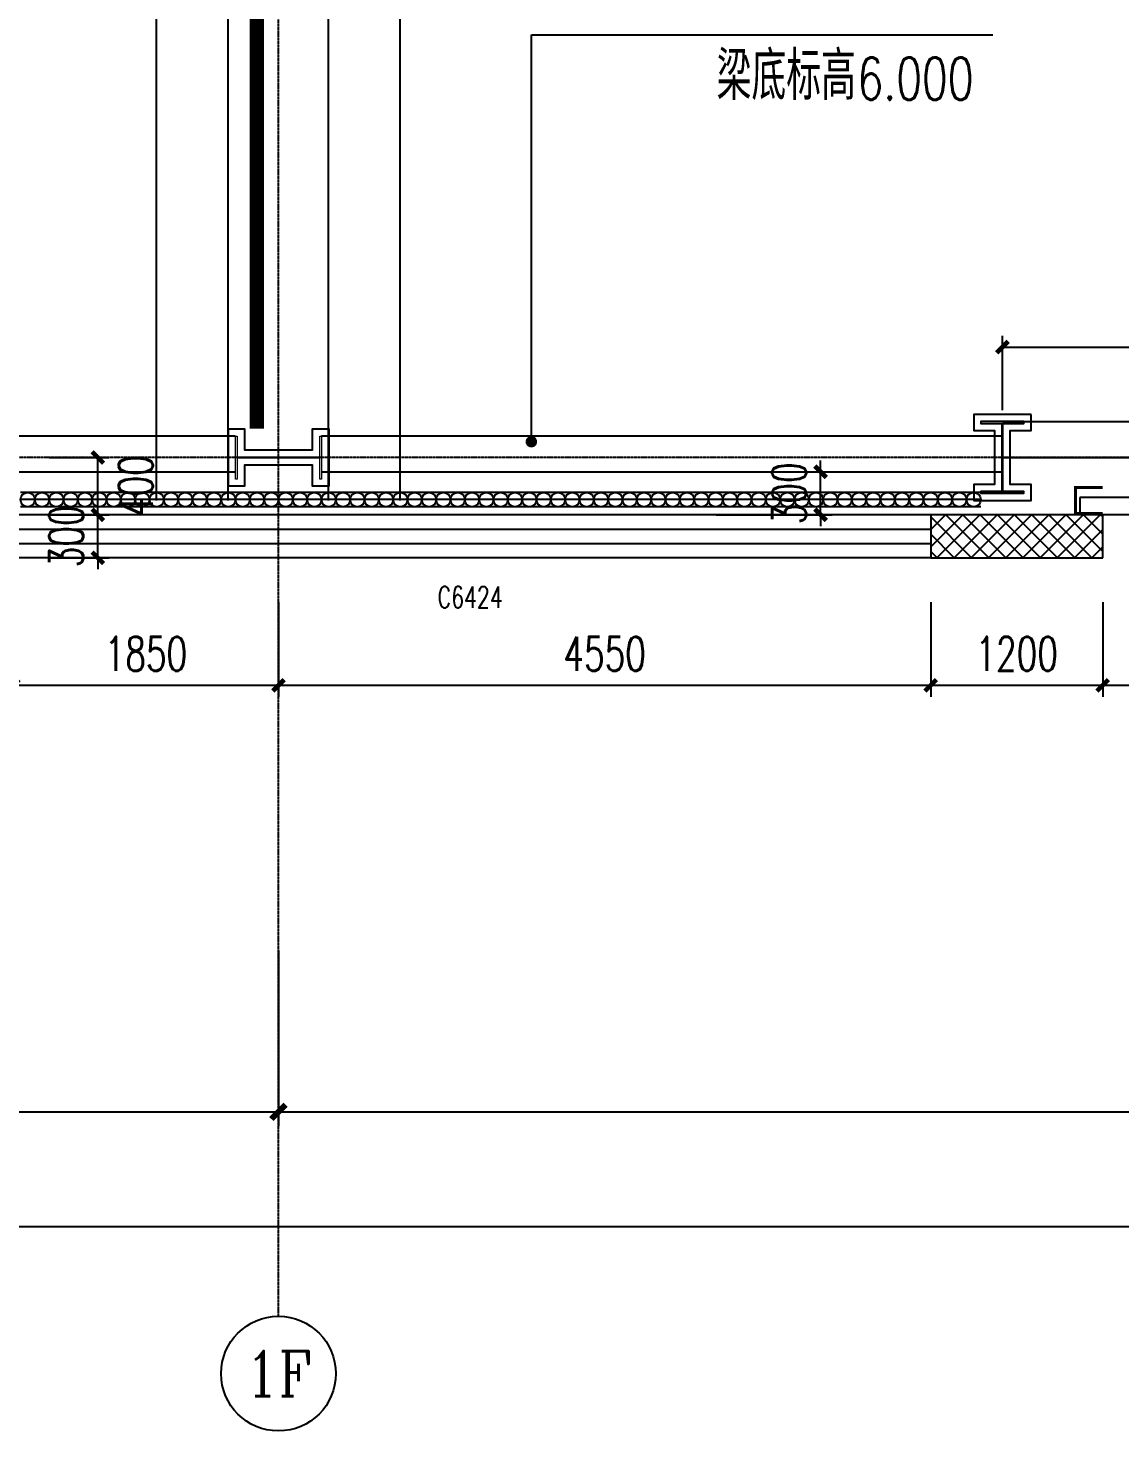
# Model space of a CAD drawing. Extents: x -954573 to 446329, y 489853 to 1226784.
# Drawn here: x -212201 to -204584, y 735026 to 744817 of the extents above; entities that cross this region are included whole.
import ezdxf
from ezdxf.enums import TextEntityAlignment as Align

# ---------------------------------------------------------------- set-up
doc = ezdxf.new("R2010")
doc.units = 0
doc.header["$LTSCALE"] = 10
doc.header["$MEASUREMENT"] = 0
for name, pattern in [('10平面$0$10平面$0$DASH', [0.35, 0.25, -0.1]), ('10平面$0$CENTER', [2, 1.25, -0.25, 0.25, -0.25]), ('10平面$0$DOTE', [2.42, 2, -0.2, 0.02, -0.2]), ('10平面$1$DASH', [0.35, 0.25, -0.1])]:
    doc.linetypes.add(name, pattern=pattern)
doc.layers.get('Defpoints').update_dxf_attribs({"color": 210})
for name, color, linetype in [('10平面$0$10平面$0$WINDOW', 8, 'Continuous'), ('10平面$0$A-AXIS-D', 8, 'Continuous'), ('10平面$0$A-AXIS-DOTE', 8, '10平面$0$DOTE'), ('10平面$0$A-AXIS-DP', 8, 'Continuous'), ('10平面$0$A-AXIS-SYMB', 8, 'Continuous'), ('10平面$0$A-HATCH-2', 8, 'Continuous'), ('10平面$0$A-HRAIL', 8, 'Continuous'), ('10平面$0$A-SFCE', 8, 'Continuous'), ('10平面$0$A-WINDOW', 8, 'Continuous'), ('10平面$0$AS-WALL', 8, 'Continuous'), ('10平面$0$DIM_SYMB', 8, 'Continuous'), ('10平面$0$PUB_HATCH', 8, 'Continuous'), ('10平面$0$PUB_TEXT', 8, 'Continuous'), ('10平面$0$建-窗', 8, 'Continuous'), ('10平面$0$建-门窗编号', 8, 'Continuous'), ('A-LIN-V', 9, 'Continuous')]:
    doc.layers.add(name, color=color, linetype=linetype)
doc.layers.add('10平面$0$S-col', color=2, linetype='Continuous', lineweight=0)
doc.layers.add('10平面$0$柱间支撑', color=6, linetype='10平面$0$CENTER', lineweight=0)
doc.styles.add('10平面$0$_TCH_AXIS', font='COMPLEX', dxfattribs={"bigfont": 'GBCBIG'})
doc.styles.add('10平面$0$_TCH_DIM', font='SIMPLEX', dxfattribs={"bigfont": 'GBCBIG'})
doc.styles.add('10平面$0$_TCH_DIM_T3', font='SIMPLEX', dxfattribs={"width": 0.705882, "bigfont": 'GBCBIG'})
doc.styles.add('10平面$0$A-WIN-LABEL', font='SIMPLEX', dxfattribs={"bigfont": 'GBCBIG'})
doc.dimstyles.new('10平面$0$_TCH_ARCH&&100', dxfattribs={"dimtxt": 297.5, "dimasz": 100, "dimexe": 100, "dimexo": 100, "dimgap": 126.25, "dimtad": 1, "dimdec": 0, "dimzin": 0, "dimdsep": 46, "dimtxsty": '10平面$0$_TCH_DIM_T3', "dimblk": '10平面$0$_ArchTick', "dimcen": 0.09, "dimclrt": 7, "dimazin": 2, "dimtfac": 1, "dimtdec": 0, "dimtix": 1, "dimtmove": 2, "dimatfit": 3, "dimfxl": 0, "dimtolj": 1, "dimtzin": 0, "dimarcsym": 0})
doc.dimstyles.new('10平面$0$_TCH_ARCH&&80', dxfattribs={"dimtxt": 238, "dimasz": 80, "dimexe": 80, "dimexo": 80, "dimgap": 101, "dimtad": 1, "dimdec": 0, "dimzin": 0, "dimdsep": 46, "dimtxsty": '10平面$0$_TCH_DIM_T3', "dimblk": '10平面$0$_ArchTick', "dimcen": 0.09, "dimclrt": 7, "dimazin": 2, "dimtfac": 1, "dimtdec": 0, "dimtix": 1, "dimtmove": 2, "dimatfit": 3, "dimfxl": 0, "dimtolj": 1, "dimtzin": 0, "dimarcsym": 0})
pattern_1 = [(45, (60, 0), (-60.000061, 60.000061), []), (135, (60, 0), (-60.000061, -60.000061), [])]

# ---------------------------------------------------------------- blocks, each defined once
blk = doc.blocks.new('10平面$0$_ArchTick')
at = {"color": 0, "linetype": 'ByBlock', "const_width": 0.4}
blk.add_lwpolyline([(-0.5, -0.5), (0.5, 0.5)], dxfattribs=at)
blk = doc.blocks.new('*D3052')
at = {"layer": '10平面$0$A-AXIS-D', "color": 0, "lineweight": -2}
for p, q in [((-6217.8, -66440), (-6217.8, -67666.7)), ((10282.2, -66440), (10282.2, -67666.7)), ((-6217.8, -67566.7), (10282.2, -67566.7))]:
    blk.add_line(p, q, dxfattribs=at)
at = {"layer": 'Defpoints', "color": 0}
for p in [(-6217.8, -66340), (10282.2, -66340), (10282.2, -67566.7)]:
    blk.add_point(p, dxfattribs=at)
at = {"layer": '10平面$0$A-AXIS-D', "color": 0, "lineweight": -2, "xscale": 100, "yscale": 100, "zscale": 100, "rotation": 180}
blk.add_blockref('10平面$0$_ArchTick', (-6217.8, -67566.7), dxfattribs=at)
at = {"layer": '10平面$0$A-AXIS-D', "color": 0, "lineweight": -2, "xscale": 100, "yscale": 100, "zscale": 100}
blk.add_blockref('10平面$0$_ArchTick', (10282.2, -67566.7), dxfattribs=at)
at = {"layer": '10平面$0$A-AXIS-D', "color": 7, "insert": (2032.2, -67291.7), "char_height": 297.5, "attachment_point": 5, "style": '10平面$0$_TCH_DIM_T3'}
blk.add_mtext('\\A1;16500', dxfattribs=at)
blk = doc.blocks.new('*D3053')
at = {"layer": '10平面$0$A-AXIS-D', "color": 0, "lineweight": -2}
for p, q in [((10282.2, -66440), (10282.2, -67666.7)), ((26782.2, -66440), (26782.2, -67666.7)), ((10282.2, -67566.7), (26782.2, -67566.7))]:
    blk.add_line(p, q, dxfattribs=at)
at = {"layer": 'Defpoints', "color": 0}
for p in [(10282.2, -66340), (26782.2, -66340), (26782.2, -67566.7)]:
    blk.add_point(p, dxfattribs=at)
at = {"layer": '10平面$0$A-AXIS-D', "color": 0, "lineweight": -2, "xscale": 100, "yscale": 100, "zscale": 100, "rotation": 180}
blk.add_blockref('10平面$0$_ArchTick', (10282.2, -67566.7), dxfattribs=at)
at = {"layer": '10平面$0$A-AXIS-D', "color": 0, "lineweight": -2, "xscale": 100, "yscale": 100, "zscale": 100}
blk.add_blockref('10平面$0$_ArchTick', (26782.2, -67566.7), dxfattribs=at)
at = {"layer": '10平面$0$A-AXIS-D', "color": 7, "insert": (18532.2, -67291.7), "char_height": 297.5, "attachment_point": 5, "style": '10平面$0$_TCH_DIM_T3'}
blk.add_mtext('\\A1;16500', dxfattribs=at)
blk = doc.blocks.new('*D3061')
at = {"layer": '10平面$0$A-AXIS-D', "color": 0, "lineweight": -2}
for p, q in [((-33817.8, -66540), (-33817.8, -68466.7)), ((92682.2, -66540), (92682.2, -68466.7)), ((-33817.8, -68366.7), (92682.2, -68366.7))]:
    blk.add_line(p, q, dxfattribs=at)
at = {"layer": 'Defpoints', "color": 0}
for p in [(-33817.8, -66440), (92682.2, -66440), (92682.2, -68366.7)]:
    blk.add_point(p, dxfattribs=at)
at = {"layer": '10平面$0$A-AXIS-D', "color": 0, "lineweight": -2, "xscale": 100, "yscale": 100, "zscale": 100, "rotation": 180}
blk.add_blockref('10平面$0$_ArchTick', (-33817.8, -68366.7), dxfattribs=at)
at = {"layer": '10平面$0$A-AXIS-D', "color": 0, "lineweight": -2, "xscale": 100, "yscale": 100, "zscale": 100}
blk.add_blockref('10平面$0$_ArchTick', (92682.2, -68366.7), dxfattribs=at)
at = {"layer": '10平面$0$A-AXIS-D', "color": 7, "insert": (29432.2, -68091.7), "char_height": 297.5, "attachment_point": 5, "style": '10平面$0$_TCH_DIM_T3'}
blk.add_mtext('\\A1;126500', dxfattribs=at)
blk = doc.blocks.new('*D3185')
at = {"layer": '10平面$0$A-AXIS-DP', "color": 0, "lineweight": -2}
for p, q in [((15332.2, -62670), (15332.2, -62150)), ((18532.2, -62670), (18532.2, -62150)), ((15332.2, -62230), (18532.2, -62230))]:
    blk.add_line(p, q, dxfattribs=at)
at = {"layer": 'Defpoints', "color": 0}
for p in [(18532.2, -62230), (15332.2, -62750), (18532.2, -62750)]:
    blk.add_point(p, dxfattribs=at)
at = {"layer": '10平面$0$A-AXIS-DP', "color": 0, "lineweight": -2, "xscale": 80, "yscale": 80, "zscale": 80, "rotation": 180}
blk.add_blockref('10平面$0$_ArchTick', (15332.2, -62230), dxfattribs=at)
at = {"layer": '10平面$0$A-AXIS-DP', "color": 0, "lineweight": -2, "xscale": 80, "yscale": 80, "zscale": 80}
blk.add_blockref('10平面$0$_ArchTick', (18532.2, -62230), dxfattribs=at)
at = {"layer": '10平面$0$A-AXIS-DP', "color": 7, "insert": (16932.2, -62010), "char_height": 238, "attachment_point": 5, "style": '10平面$0$_TCH_DIM_T3'}
blk.add_mtext('\\A1;3200', dxfattribs=at)
blk = doc.blocks.new('10平面$0$10平面$0$$DorLib2D$00000126')
at = {"color": 0, "linetype": 'Continuous'}
for p, q in [((-0.532, 0.5), (-0.532, 0.9)), ((0.532, 0.9), (0.532, 0.5))]:
    blk.add_line(p, q, dxfattribs=at)
at = {"color": 0, "linetype": '10平面$0$10平面$0$DASH'}
for p, q in [((-0.532, 0.9), (0.532, 0.9)), ((-0.532, 0.5), (0.532, 0.5))]:
    blk.add_line(p, q, dxfattribs=at)
blk = doc.blocks.new('10平面$0$DOOR2DLIB$SYSLIB$00000123')
at = {"color": 0}
for p, q in [((0.475, -0.0014), (0.475, 0.7521)), ((0.475, 0.7521), (0.5, 0.7521)), ((0.5, -0.0014), (0.5, 0.7521)), ((-0.5, 0), (-0.5, 0.252)), ((-0.475, 0.252), (-0.5, 0.252)), ((-0.475, 0), (-0.475, 0.252)), ((-0.475, 0), (-0.5, 0)), ((0.475, -0.0014), (0.5, -0.0014))]:
    blk.add_line(p, q, dxfattribs=at)
for centre, radius, start, end in [((0.5046, -0.0019), 0.7546, 92.24927, 179.72377), ((-0.5008, 0.0026), 0.2508, 359.78987, 84.09744)]:
    blk.add_arc(centre, radius, start, end, dxfattribs=at)
blk = doc.blocks.new('10平面$0$G$C325EBD4F')
at = {"layer": '10平面$0$PUB_HATCH'}
h = blk.add_hatch(dxfattribs=at)
h.set_pattern_fill('多孔材料', color=256, scale=30, style=0)
h.set_pattern_definition(pattern_1)
h.paths.add_polyline_path([(3700, -50), (3700, 250), (3400, 250)])
h = blk.add_hatch(dxfattribs=at)
h.set_pattern_fill('多孔材料', color=256, scale=30, style=0)
h.set_pattern_definition(pattern_1)
h.paths.add_polyline_path([(3700, -50), (3400, 250), (3400, -300), (3700, -600)])
h = blk.add_hatch(dxfattribs=at)
h.set_pattern_fill('多孔材料', color=256, scale=30, style=0)
h.set_pattern_definition(pattern_1)
h.paths.add_polyline_path([(5500, 250), (5200, 250), (5200, -50)])
h = blk.add_hatch(dxfattribs=at)
h.set_pattern_fill('多孔材料', color=256, scale=30, style=0)
h.set_pattern_definition(pattern_1)
h.paths.add_polyline_path([(5500, 250), (5200, -50), (5200, -600), (5500, -300)])
h = blk.add_hatch(dxfattribs=at)
h.set_pattern_fill('多孔材料', color=256, scale=30, style=0)
h.set_pattern_definition(pattern_1)
h.paths.add_polyline_path([(3700, -600), (3400, -300), (2500, -300), (2500, -600)])
h = blk.add_hatch(dxfattribs=at)
h.set_pattern_fill('多孔材料', color=256, scale=30, style=0)
h.set_pattern_definition(pattern_1)
h.paths.add_polyline_path([(6400, -300), (5500, -300), (5200, -600), (6400, -600)])
at = {"layer": '10平面$0$10平面$0$WINDOW'}
blk.add_line((5200, -50), (3700, -50), dxfattribs=at)
at = {"layer": '10平面$0$AS-WALL'}
for p, q in [((3700, 250), (3400, 250)), ((3400, 250), (3400, -300)), ((3700, -50), (3700, 250)), ((5500, 250), (5200, 250)), ((5200, 250), (5200, -50)), ((5500, 250), (5500, -300)), ((3700, -50), (3700, -600)), ((5200, -50), (5200, -600)), ((3400, -300), (2500, -300)), ((2500, -600), (2500, -300)), ((6400, -300), (5500, -300)), ((6400, -600), (6400, -300)), ((3700, -600), (2500, -600)), ((6400, -600), (5200, -600))]:
    blk.add_line(p, q, dxfattribs=at)
at = {"layer": '10平面$0$10平面$0$WINDOW', "zscale": 300}
for name, p, xscale, yscale, rotation in [('10平面$0$DOOR2DLIB$SYSLIB$00000123', (4450, 100), -1500, 1500, 180.0000000000445), ('10平面$0$10平面$0$$DorLib2D$00000126', (0, -450), 5000, -300, 180.0000000000008)]:
    blk.add_blockref(name, p, dxfattribs=dict(at, xscale=xscale, yscale=yscale, rotation=rotation))
blk = doc.blocks.new('10平面$0$_FZH')
at = {"layer": '10平面$0$A-HATCH-2'}
blk.add_lwpolyline([(-0.437, -0.25), (-0.437, 0.25), (-0.297, 0.25), (-0.297, 0.067), (0.298, 0.067), (0.298, 0.25), (0.438, 0.25), (0.438, -0.25), (0.298, -0.25), (0.298, -0.068), (-0.297, -0.068), (-0.297, -0.25)], close=True, dxfattribs=at)
at = {"layer": '10平面$0$S-col'}
blk.add_lwpolyline([(-0.375, -0.188), (-0.375, 0.187), (-0.36, 0.187), (-0.36, 0.005), (0.36, 0.005), (0.36, 0.187), (0.375, 0.187), (0.375, -0.188), (0.36, -0.188), (0.36, -0.005), (-0.36, -0.005), (-0.36, -0.188)], close=True, dxfattribs=at)
blk = doc.blocks.new('10平面$0$342343243')
at = {"layer": '10平面$0$A-AXIS-DP', "color": 5}
blk.add_lwpolyline([(-155704.2, 832070), (-155404.2, 832070), (-155404.2, 832058), (-155550.2, 832058), (-155550.2, 831582), (-155404.2, 831582), (-155404.2, 831570), (-155704.2, 831570), (-155704.2, 831582), (-155558.2, 831582), (-155558.2, 832058), (-155704.2, 832058), (-155704.2, 832070)], close=True, dxfattribs=at)
at = {"layer": '10平面$0$A-HATCH-2'}
blk.add_lwpolyline([(-155754.2, 832120), (-155354.2, 832120), (-155354.2, 832008), (-155500.2, 832008), (-155500.2, 831632), (-155354.2, 831632), (-155354.2, 831520), (-155754.2, 831520), (-155754.2, 831632), (-155608.2, 831632), (-155608.2, 832008), (-155754.2, 832008)], close=True, dxfattribs=at)
blk = doc.blocks.new('10平面$0$w4234324')
at = {"xscale": 800.0000000000005, "yscale": 800.0000000000005, "zscale": 800.0000000000005}
blk.add_blockref('10平面$0$_FZH', (-210454.2, 741820), dxfattribs=at)
blk.add_blockref('10平面$0$_FZH', (-210454.2, 741820), dxfattribs=at)
at = {"layer": '10平面$0$A-AXIS-DP', "xscale": -1}
blk.add_blockref('10平面$0$342343243', (-360958.4, -90000), dxfattribs=at)
blk = doc.blocks.new('*D3374')
at = {"layer": '10平面$0$A-AXIS-DP', "color": 0, "lineweight": -2}
for p, q in [((-206672, 741720), (-206672, 741800)), ((-207400, 741720), (-206592, 741720)), ((-206672, 741420), (-206672, 741720)), ((-207400, 741420), (-206592, 741420)), ((-206672, 741420), (-206672, 741340))]:
    blk.add_line(p, q, dxfattribs=at)
at = {"layer": 'Defpoints', "color": 0}
for p in [(-207480, 741720), (-206672, 741720), (-207480, 741420)]:
    blk.add_point(p, dxfattribs=at)
at = {"layer": '10平面$0$A-AXIS-DP', "color": 0, "lineweight": -2, "xscale": 80, "yscale": 80, "zscale": 80}
for p, rotation in [((-206672, 741720), 270), ((-206672, 741420), 90)]:
    blk.add_blockref('10平面$0$_ArchTick', p, dxfattribs=dict(at, rotation=rotation))
at = {"layer": '10平面$0$A-AXIS-DP', "color": 7, "insert": (-206892, 741570), "char_height": 238, "attachment_point": 5, "rotation": 90, "style": '10平面$0$_TCH_DIM_T3'}
blk.add_mtext('\\A1;300', dxfattribs=at)
blk = doc.blocks.new('10平面$0$23124232432')
at = {"layer": '10平面$0$柱间支撑', "const_width": 100}
blk.add_lwpolyline([(-210604.2, 750620), (-210604.2, 742020)], dxfattribs=at)
blk = doc.blocks.new('10平面$0$3333')
at = {"layer": '10平面$0$A-SFCE', "const_width": 20}
blk.add_lwpolyline([(-227064.2, 766320), (-227064.2, 766510), (-227244.2, 766510), (-227244.2, 766320)], dxfattribs=at)
blk = doc.blocks.new('10平面$0$99平面图例外参$0$$LinePat$圆环')
for points in [[(0, 150), (300, 150)], [(0, 0), (300, 0)], [(0, -150), (300, -150)]]:
    blk.add_lwpolyline(points)
at = {"color": 0}
blk.add_circle((150, 0), 150, dxfattribs=at)
blk = doc.blocks.new('10平面$0$34242343243')
at = {"layer": '10平面$0$A-HRAIL', "xscale": 0.3333333334243607, "yscale": 0.3333333334243607, "zscale": 0.3333333334243607, "rotation": 180}
for p in [(-212154.2, 741526), (-212054.2, 741526), (-211954.2, 741526), (-211854.2, 741526), (-211754.2, 741526), (-211654.2, 741526), (-211554.2, 741526), (-211454.2, 741526), (-211354.2, 741526), (-211254.2, 741526), (-211154.2, 741526), (-211054.2, 741526), (-210954.2, 741526), (-210854.2, 741526), (-210754.2, 741526), (-210654.2, 741526), (-210554.2, 741526), (-210454.2, 741526), (-210354.2, 741526), (-210254.2, 741526), (-210154.2, 741526), (-210054.2, 741526), (-209954.2, 741526), (-209854.2, 741526), (-209754.2, 741526), (-209654.2, 741526), (-209554.2, 741526), (-209454.2, 741526), (-209354.2, 741526), (-209254.2, 741526), (-209154.2, 741526), (-209054.2, 741526), (-208954.2, 741526), (-208854.2, 741526), (-208754.2, 741526), (-208654.2, 741526), (-208554.2, 741526), (-208454.2, 741526), (-208354.2, 741526), (-208254.2, 741526), (-208154.2, 741526), (-208054.2, 741526), (-207954.2, 741526), (-207854.2, 741526), (-207754.2, 741526), (-207654.2, 741526), (-207554.2, 741526), (-207454.2, 741526), (-207354.2, 741526), (-207254.2, 741526), (-207154.2, 741526), (-207054.2, 741526), (-206954.2, 741526), (-206854.2, 741526), (-206754.2, 741526), (-206654.2, 741526), (-206554.2, 741526), (-206454.2, 741526), (-206354.2, 741526), (-206254.2, 741526), (-206154.2, 741526), (-206054.2, 741526), (-205954.2, 741526), (-205854.2, 741526), (-205754.2, 741526), (-205654.2, 741526), (-205554.2, 741526)]:
    blk.add_blockref('10平面$0$99平面图例外参$0$$LinePat$圆环', p, dxfattribs=at)
at = {"layer": '10平面$0$A-SFCE', "xscale": -1.000000000000009, "rotation": 90}
blk.add_blockref('10平面$0$3333', (561615.8, 514365.8), dxfattribs=at)
blk = doc.blocks.new('*D3846')
at = {"layer": '10平面$0$A-AXIS-DP', "color": 0, "lineweight": -2}
for p, q in [((-211714.8, 741420), (-211714.8, 741500)), ((-212054.2, 741420), (-211634.8, 741420)), ((-211714.8, 741120), (-211714.8, 741420)), ((-212054.2, 741120), (-211634.8, 741120)), ((-211714.8, 741120), (-211714.8, 741040))]:
    blk.add_line(p, q, dxfattribs=at)
at = {"layer": 'Defpoints', "color": 0}
for p in [(-212134.2, 741420), (-211714.8, 741420), (-212134.2, 741120)]:
    blk.add_point(p, dxfattribs=at)
at = {"layer": '10平面$0$A-AXIS-DP', "color": 0, "lineweight": -2, "xscale": 80, "yscale": 80, "zscale": 80}
for p, rotation in [((-211714.8, 741420), 270), ((-211714.8, 741120), 90)]:
    blk.add_blockref('10平面$0$_ArchTick', p, dxfattribs=dict(at, rotation=rotation))
at = {"layer": '10平面$0$A-AXIS-DP', "color": 7, "insert": (-211934.8, 741270), "char_height": 238, "attachment_point": 5, "rotation": 90, "style": '10平面$0$_TCH_DIM_T3'}
blk.add_mtext('\\A1;300', dxfattribs=at)
blk = doc.blocks.new('*D3847')
at = {"layer": '10平面$0$A-AXIS-DP', "color": 0, "lineweight": -2}
for p, q in [((-212054.2, 741820), (-211634.8, 741820)), ((-211714.8, 741420), (-211714.8, 741820)), ((-212054.2, 741420), (-211634.8, 741420))]:
    blk.add_line(p, q, dxfattribs=at)
at = {"layer": 'Defpoints', "color": 0}
for p in [(-212134.2, 741820), (-211714.8, 741820), (-212134.2, 741420)]:
    blk.add_point(p, dxfattribs=at)
at = {"layer": '10平面$0$A-AXIS-DP', "color": 0, "lineweight": -2, "xscale": 80, "yscale": 80, "zscale": 80}
for p, rotation in [((-211714.8, 741820), 90), ((-211714.8, 741420), 270)]:
    blk.add_blockref('10平面$0$_ArchTick', p, dxfattribs=dict(at, rotation=rotation))
at = {"layer": '10平面$0$A-AXIS-DP', "color": 7, "insert": (-211450, 741620), "char_height": 238, "attachment_point": 5, "rotation": 90, "style": '10平面$0$_TCH_DIM_T3'}
blk.add_mtext('\\A1;400', dxfattribs=at)
blk = doc.blocks.new('*D4233')
at = {"layer": '10平面$0$A-AXIS-DP', "color": 0, "lineweight": -2}
for p, q in [((-212304.2, 740810), (-212304.2, 740150)), ((-210454.2, 740810), (-210454.2, 740150)), ((-212304.2, 740230), (-210454.2, 740230))]:
    blk.add_line(p, q, dxfattribs=at)
at = {"layer": 'Defpoints', "color": 0}
for p in [(-212304.2, 740890), (-210454.2, 740890), (-210454.2, 740230)]:
    blk.add_point(p, dxfattribs=at)
at = {"layer": '10平面$0$A-AXIS-DP', "color": 0, "lineweight": -2, "xscale": 80, "yscale": 80, "zscale": 80, "rotation": 180}
blk.add_blockref('10平面$0$_ArchTick', (-212304.2, 740230), dxfattribs=at)
at = {"layer": '10平面$0$A-AXIS-DP', "color": 0, "lineweight": -2, "xscale": 80, "yscale": 80, "zscale": 80}
blk.add_blockref('10平面$0$_ArchTick', (-210454.2, 740230), dxfattribs=at)
at = {"layer": '10平面$0$A-AXIS-DP', "color": 7, "insert": (-211379.2, 740450), "char_height": 238, "attachment_point": 5, "style": '10平面$0$_TCH_DIM_T3'}
blk.add_mtext('\\A1;1850', dxfattribs=at)
blk = doc.blocks.new('*D4234')
at = {"layer": '10平面$0$A-AXIS-DP', "color": 0, "lineweight": -2}
for p, q in [((-210454.2, 740810), (-210454.2, 740150)), ((-205904.2, 740810), (-205904.2, 740150)), ((-210454.2, 740230), (-205904.2, 740230))]:
    blk.add_line(p, q, dxfattribs=at)
at = {"layer": 'Defpoints', "color": 0}
for p in [(-210454.2, 740890), (-205904.2, 740890), (-205904.2, 740230)]:
    blk.add_point(p, dxfattribs=at)
at = {"layer": '10平面$0$A-AXIS-DP', "color": 0, "lineweight": -2, "xscale": 80, "yscale": 80, "zscale": 80, "rotation": 180}
blk.add_blockref('10平面$0$_ArchTick', (-210454.2, 740230), dxfattribs=at)
at = {"layer": '10平面$0$A-AXIS-DP', "color": 0, "lineweight": -2, "xscale": 80, "yscale": 80, "zscale": 80}
blk.add_blockref('10平面$0$_ArchTick', (-205904.2, 740230), dxfattribs=at)
at = {"layer": '10平面$0$A-AXIS-DP', "color": 7, "insert": (-208179.2, 740450), "char_height": 238, "attachment_point": 5, "style": '10平面$0$_TCH_DIM_T3'}
blk.add_mtext('\\A1;4550', dxfattribs=at)
blk = doc.blocks.new('*D4235')
at = {"layer": '10平面$0$A-AXIS-DP', "color": 0, "lineweight": -2}
for p, q in [((-205904.2, 740810), (-205904.2, 740150)), ((-204704.2, 740810), (-204704.2, 740150)), ((-205904.2, 740230), (-204704.2, 740230))]:
    blk.add_line(p, q, dxfattribs=at)
at = {"layer": 'Defpoints', "color": 0}
for p in [(-205904.2, 740890), (-204704.2, 740890), (-204704.2, 740230)]:
    blk.add_point(p, dxfattribs=at)
at = {"layer": '10平面$0$A-AXIS-DP', "color": 0, "lineweight": -2, "xscale": 80, "yscale": 80, "zscale": 80, "rotation": 180}
blk.add_blockref('10平面$0$_ArchTick', (-205904.2, 740230), dxfattribs=at)
at = {"layer": '10平面$0$A-AXIS-DP', "color": 0, "lineweight": -2, "xscale": 80, "yscale": 80, "zscale": 80}
blk.add_blockref('10平面$0$_ArchTick', (-204704.2, 740230), dxfattribs=at)
at = {"layer": '10平面$0$A-AXIS-DP', "color": 7, "insert": (-205304.2, 740450), "char_height": 238, "attachment_point": 5, "style": '10平面$0$_TCH_DIM_T3'}
blk.add_mtext('\\A1;1200', dxfattribs=at)
blk = doc.blocks.new('*D4236')
at = {"layer": '10平面$0$A-AXIS-DP', "color": 0, "lineweight": -2}
for p, q in [((-204704.2, 740810), (-204704.2, 740150)), ((-202204.2, 740810), (-202204.2, 740150)), ((-204704.2, 740230), (-202204.2, 740230))]:
    blk.add_line(p, q, dxfattribs=at)
at = {"layer": 'Defpoints', "color": 0}
for p in [(-204704.2, 740890), (-202204.2, 740890), (-202204.2, 740230)]:
    blk.add_point(p, dxfattribs=at)
at = {"layer": '10平面$0$A-AXIS-DP', "color": 0, "lineweight": -2, "xscale": 80, "yscale": 80, "zscale": 80, "rotation": 180}
blk.add_blockref('10平面$0$_ArchTick', (-204704.2, 740230), dxfattribs=at)
at = {"layer": '10平面$0$A-AXIS-DP', "color": 0, "lineweight": -2, "xscale": 80, "yscale": 80, "zscale": 80}
blk.add_blockref('10平面$0$_ArchTick', (-202204.2, 740230), dxfattribs=at)
at = {"layer": '10平面$0$A-AXIS-DP', "color": 7, "insert": (-203454.2, 740450), "char_height": 238, "attachment_point": 5, "style": '10平面$0$_TCH_DIM_T3'}
blk.add_mtext('\\A1;2500', dxfattribs=at)
blk = doc.blocks.new('10平面$0$WINDOW2DLIB$DYNSTYLE$00000005')
at = {"color": 0}
for points in [[(-0.5, 0.5), (-0.5, -0.5)], [(-0.5, 0.5), (0.5, 0.5)], [(0.5, -0.5), (0.5, 0.5)], [(0.5, 0.1667), (-0.5, 0.1667)], [(0.5, -0.1667), (-0.5, -0.1667)], [(-0.5, -0.5), (0.5, -0.5)]]:
    blk.add_lwpolyline(points, dxfattribs=at)
blk = doc.blocks.new('10平面$0$dote')
at = {"layer": '10平面$0$A-AXIS-D'}
blk.add_circle((10282.2, -69393.9), 400, dxfattribs=at)
at = {"layer": '10平面$0$A-AXIS-DOTE'}
for p, q in [((10282.2, -68993.9), (10282.2, 36662.3)), ((76282.2, -63000), (-41310, -63000))]:
    blk.add_line(p, q, dxfattribs=at)
at = {"layer": '10平面$0$PUB_TEXT', "style": '10平面$0$_TCH_AXIS'}
blk.add_text('1F', height=314.07, dxfattribs=at).set_placement((10050.4, -69550.9), (10514, -69550.9), align=Align.FIT)
at = {"layer": '10平面$0$A-AXIS-D'}
for base, p1, p2, picture, middle in [((10282.2, -67566.7), (-6217.8, -66340), (10282.2, -66340), '*D3052', (2032.2, -67291.7)), ((26782.2, -67566.7), (10282.2, -66340), (26782.2, -66340), '*D3053', (18532.2, -67291.7)), ((92682.2, -68366.7), (-33817.8, -66440), (92682.2, -66440), '*D3061', (29432.2, -68091.7))]:
    dim = blk.add_linear_dim(base=base, p1=p1, p2=p2, angle=0, dimstyle='10平面$0$_TCH_ARCH&&100', override={"dimgap": 0}, dxfattribs=at)
    dim.commit()
    dim.dimension.update_dxf_attribs({"geometry": picture, "text_midpoint": middle, "dimtype": 129})
at = {"layer": '10平面$0$A-AXIS-DP'}
dim = blk.add_aligned_dim(p1=(15332.2, -62750), p2=(18532.2, -62750), distance=520, dimstyle='10平面$0$_TCH_ARCH&&80', dxfattribs=at)
dim.commit()
dim.dimension.update_dxf_attribs({"geometry": '*D3185', "text_midpoint": (16932.2, -62010)})
blk = doc.blocks.new('10平面$0$3243243')
at = {"layer": '10平面$0$A-AXIS-SYMB'}
for p, q in [((-208690, 741930), (-208690, 744770)), ((-208690, 744770), (-205470, 744770))]:
    blk.add_line(p, q, dxfattribs=at)
at = {"layer": '10平面$0$A-AXIS-SYMB', "const_width": 40}
blk.add_lwpolyline([(-208690, 741910, 1), (-208690, 741950, 1)], format="xyb", close=True, dxfattribs=at)
at = {"layer": '10平面$0$A-HATCH-2', "linetype": '10平面$1$DASH'}
for p, q in [((-211304.2, 741520), (-211304.2, 832220)), ((-210804.2, 741520), (-210804.2, 832220)), ((-210104.2, 741520), (-210104.2, 832220)), ((-209604.2, 741520), (-209604.2, 832220))]:
    blk.add_line(p, q, dxfattribs=at)
at = {"layer": '10平面$0$A-SFCE', "color": 3, "linetype": '10平面$1$DASH'}
for p, q in [((-205400.2, 742070), (-199008.2, 742070)), ((-205400.2, 741820), (-199008.2, 741820))]:
    blk.add_line(p, q, dxfattribs=at)
at = {"layer": '10平面$0$A-SFCE', "color": 2, "linetype": '10平面$1$DASH'}
for p, q in [((-215508.2, 741970), (-210754.2, 741970)), ((-215508.2, 741720), (-210754.2, 741720))]:
    blk.add_line(p, q, dxfattribs=at)
at = {"layer": '10平面$0$A-SFCE', "linetype": '10平面$1$DASH'}
for p, q in [((-210154.2, 741970), (-205400.2, 741970)), ((-210154.2, 741720), (-205400.2, 741720))]:
    blk.add_line(p, q, dxfattribs=at)
at = {"layer": '10平面$0$PUB_TEXT', "style": '10平面$0$_TCH_DIM'}
blk.add_text('梁底标高', height=337.59, dxfattribs=at).set_placement((-207398, 744315))
at = {"layer": '10平面$0$PUB_TEXT', "style": '10平面$0$_TCH_DIM', "width": 0.705882}
blk.add_text('6.000', height=297.5, dxfattribs=at).set_placement((-206415, 744315))
at = {"layer": '10平面$0$A-AXIS-DP', "color": 1}
dim = blk.add_aligned_dim(p1=(-207480, 741420), p2=(-207480, 741720), distance=-808, dimstyle='10平面$0$_TCH_ARCH&&80', dxfattribs=at)
dim.commit()
dim.dimension.update_dxf_attribs({"geometry": '*D3374', "text_midpoint": (-206892, 741570)})
blk = doc.blocks.new('10平面')
at = {"layer": '10平面$0$PUB_HATCH'}
h = blk.add_hatch(dxfattribs=at)
h.set_pattern_fill('多孔材料', color=256, scale=30, style=0)
h.set_pattern_definition(pattern_1)
h.paths.add_polyline_path([(-204704.2, 741420), (-205904.2, 741420), (-205904.2, 741120), (-204704.2, 741120)])
at = {"layer": '10平面$0$AS-WALL'}
for p, q in [((-204704.2, 741420), (-205904.2, 741420)), ((-205904.2, 741420), (-205904.2, 741120)), ((-204704.2, 741120), (-204704.2, 741420)), ((-205904.2, 741120), (-204704.2, 741120))]:
    blk.add_line(p, q, dxfattribs=at)
blk.add_blockref('10平面$0$G$C325EBD4F', (-202204.2, 741720))
at = {"layer": '10平面$0$A-AXIS-DP'}
blk.add_blockref('10平面$0$3243243', (0, 0), dxfattribs=at)
at = {"layer": '10平面$0$A-WINDOW'}
blk.add_blockref('10平面$0$w4234324', (0, 0), dxfattribs=at)
at = {"layer": '10平面$0$AS-WALL'}
blk.add_blockref('10平面$0$dote', (-220736.4, 804820), dxfattribs=at)
at = {"layer": '10平面$0$DIM_SYMB'}
blk.add_blockref('10平面$0$34242343243', (0, 0), dxfattribs=at)
at = {"layer": '10平面$0$建-窗'}
ref = blk.add_blockref('10平面$0$WINDOW2DLIB$DYNSTYLE$00000005', (-209104.2, 741270), dxfattribs=dict(at, xscale=6400, yscale=-300, zscale=300, rotation=179.9999999999886))
ref.add_attrib('A', 'C6424', (-209344.2, 740770.6), dxfattribs={"layer": '10平面$0$建-门窗编号', "height": 148.75, "rotation": 360, "style": '10平面$0$A-WIN-LABEL', "width": 0.705882})
at = {"layer": '10平面$0$柱间支撑'}
blk.add_blockref('10平面$0$23124232432', (0, 0), dxfattribs=at)
at = {"layer": '10平面$0$A-AXIS-DP'}
dim = blk.add_linear_dim(base=(-211714.8, 741820), p1=(-212134.2, 741420), p2=(-212134.2, 741820), angle=90, dimstyle='10平面$0$_TCH_ARCH&&80', dxfattribs=at)
dim.commit()
dim.dimension.update_dxf_attribs({"geometry": '*D3847', "text_midpoint": (-211450, 741620), "dimtype": 129})
for p1, p2, distance, picture, middle in [((-212134.2, 741120), (-212134.2, 741420), -419.3, '*D3846', (-211934.8, 741270)), ((-212304.2, 740890), (-210454.2, 740890), -660, '*D4233', (-211379.2, 740450)), ((-210454.2, 740890), (-205904.2, 740890), -660, '*D4234', (-208179.2, 740450)), ((-205904.2, 740890), (-204704.2, 740890), -660, '*D4235', (-205304.2, 740450)), ((-204704.2, 740890), (-202204.2, 740890), -660, '*D4236', (-203454.2, 740450))]:
    dim = blk.add_aligned_dim(p1=p1, p2=p2, distance=distance, dimstyle='10平面$0$_TCH_ARCH&&80', dxfattribs=at)
    dim.commit()
    dim.dimension.update_dxf_attribs({"geometry": picture, "text_midpoint": middle})

msp = doc.modelspace()

# ---------------------------------------------------------------- block references
at = {"layer": 'A-LIN-V'}
msp.add_blockref('10平面', (0, 0), dxfattribs=at)

doc.saveas('drawing.dxf')
